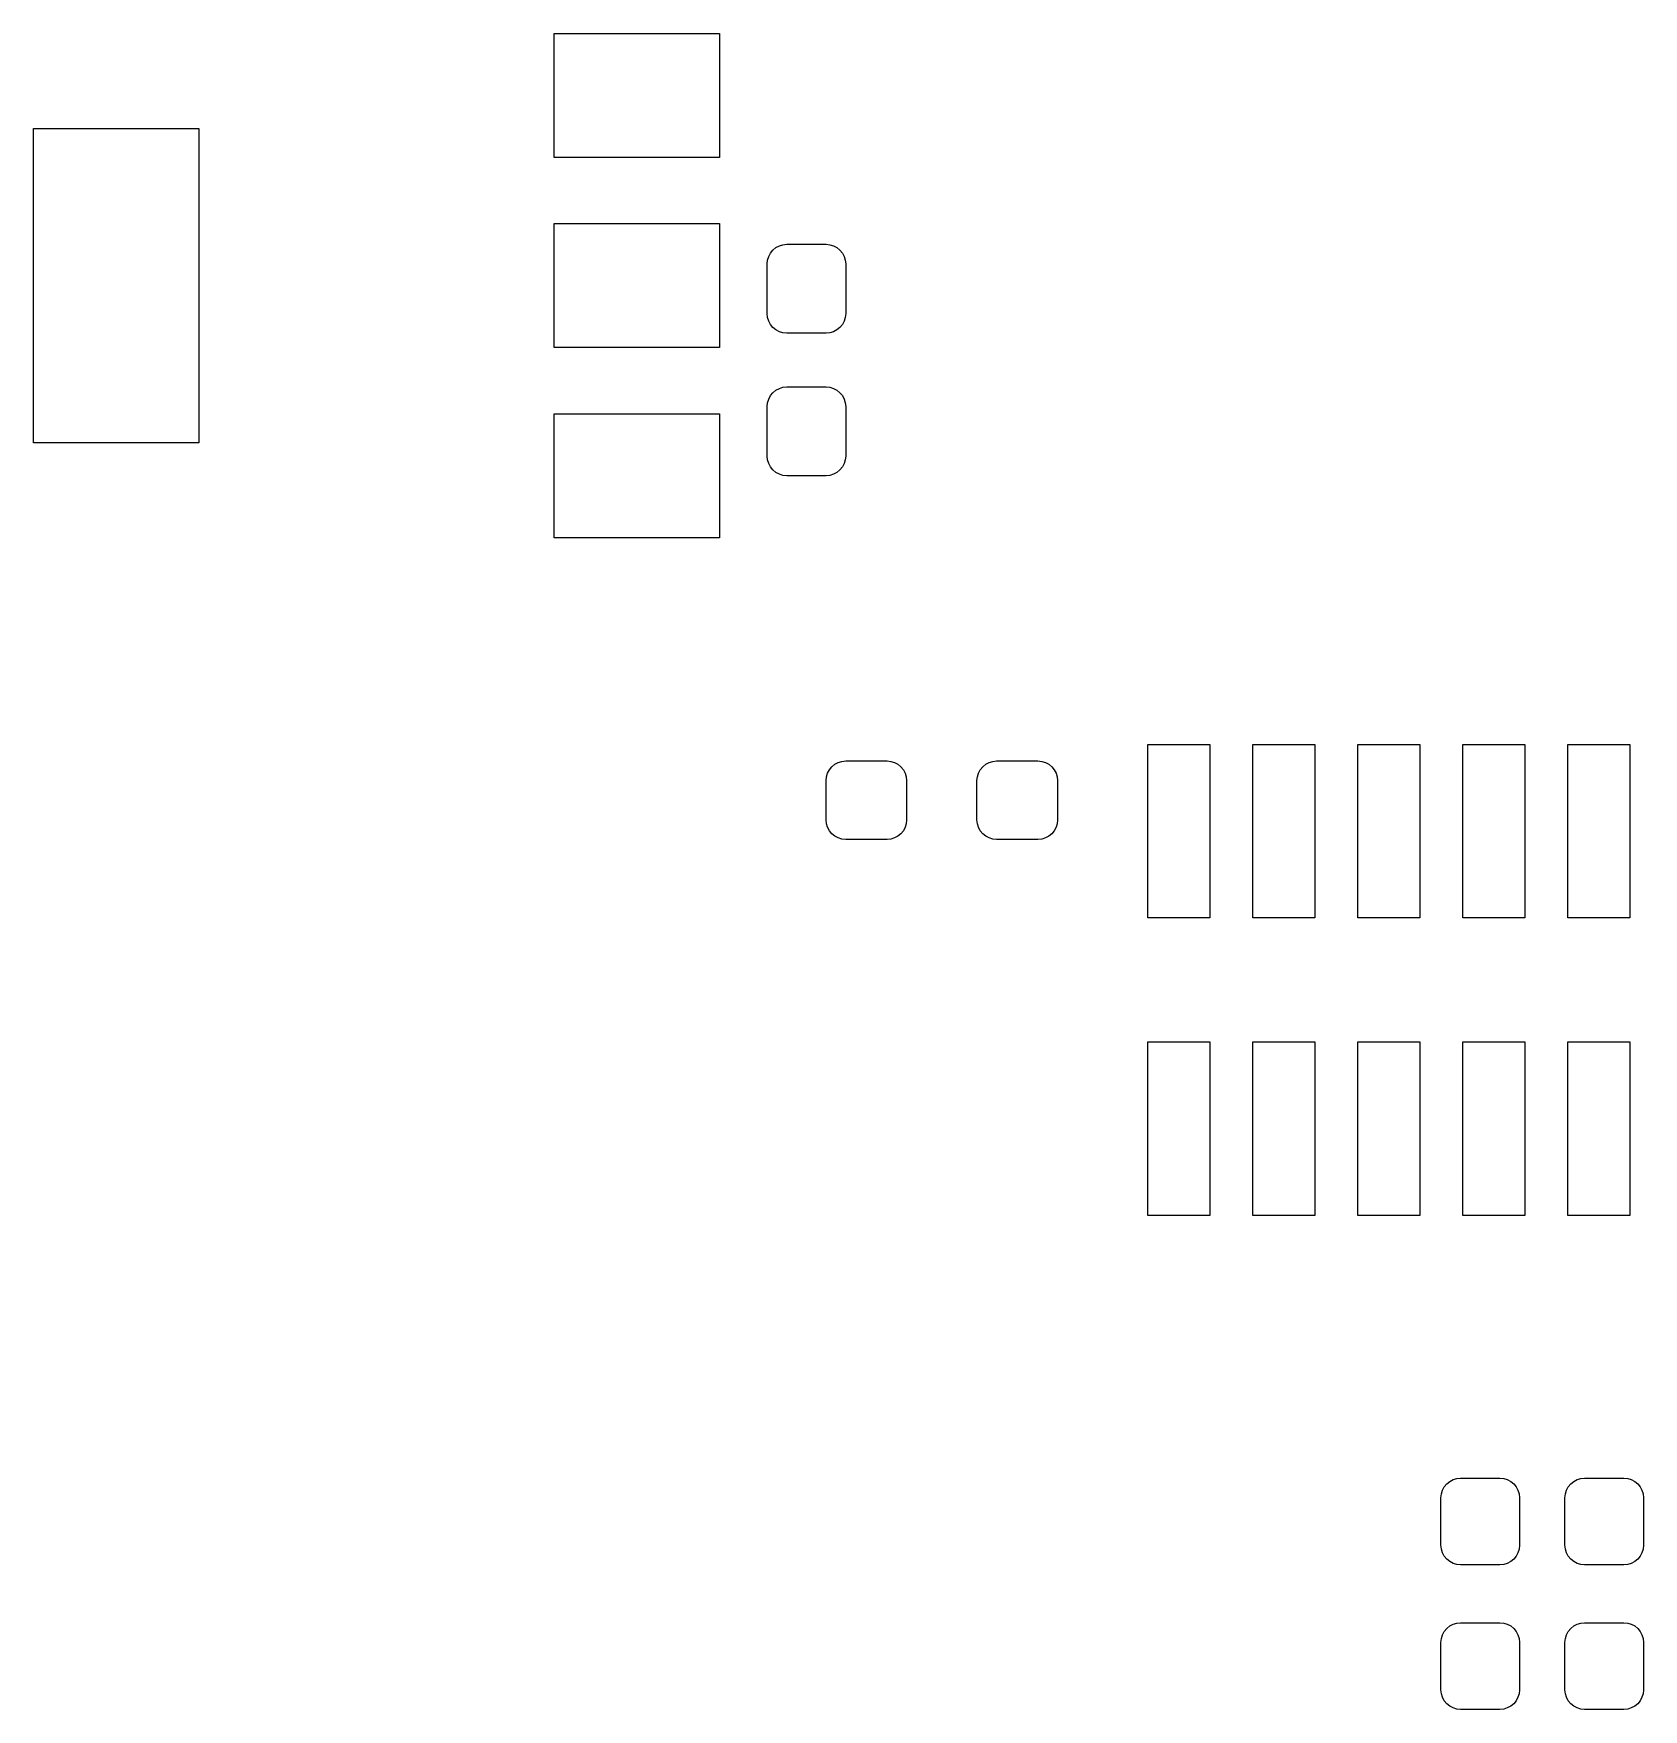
# Model space of a CAD drawing. Extents: x 116.2 to 159.4, y -138 to -93.9.
# Drawn here: x 120.5 to 139.97, y -138.03 to -117.75 of the extents above; entities that cross this region are included whole.
import ezdxf

# ---------------------------------------------------------------- set-up
doc = ezdxf.new("R2010")
doc.units = 0
doc.layers.add('BLACK', color=7, linetype='CONTINUOUS')

msp = doc.modelspace()

# ---------------------------------------------------------------- linework, layer by layer
at = {"layer": 'BLACK', "linetype": 'CONTINUOUS'}
for p, q in [((126.8, -119.25), (126.8, -117.75)), ((126.8, -117.75), (128.8, -117.75)), ((128.8, -117.75), (128.8, -119.25)), ((120.5, -122.7), (120.5, -118.9)), ((120.5, -118.9), (122.5, -118.9)), ((122.5, -118.9), (122.5, -122.7)), ((128.8, -119.25), (126.8, -119.25)), ((126.8, -121.55), (126.8, -120.05)), ((126.8, -120.05), (128.8, -120.05)), ((128.8, -120.05), (128.8, -121.55)), ((129.393, -120.447), (129.415, -120.406)), ((129.415, -120.406), (129.445, -120.37)), ((129.445, -120.37), (129.481, -120.34)), ((129.481, -120.34), (129.522, -120.318)), ((129.522, -120.318), (129.566, -120.305)), ((129.566, -120.305), (129.612, -120.3)), ((129.612, -120.3), (130.088, -120.3)), ((130.088, -120.3), (130.134, -120.305)), ((130.134, -120.305), (130.178, -120.318)), ((130.178, -120.318), (130.219, -120.34)), ((130.219, -120.34), (130.255, -120.37)), ((130.255, -120.37), (130.285, -120.406)), ((130.285, -120.406), (130.307, -120.447)), ((129.375, -120.537), (129.38, -120.491)), ((129.375, -121.137), (129.375, -120.537)), ((129.38, -120.491), (129.393, -120.447)), ((130.307, -120.447), (130.32, -120.491)), ((130.32, -120.491), (130.325, -120.537)), ((130.325, -120.537), (130.325, -121.137)), ((129.38, -121.184), (129.375, -121.137)), ((129.393, -121.228), (129.38, -121.184)), ((129.415, -121.269), (129.393, -121.228)), ((130.307, -121.228), (130.285, -121.269)), ((130.32, -121.184), (130.307, -121.228)), ((130.325, -121.137), (130.32, -121.184)), ((129.445, -121.305), (129.415, -121.269)), ((129.481, -121.335), (129.445, -121.305)), ((129.522, -121.357), (129.481, -121.335)), ((129.566, -121.37), (129.522, -121.357)), ((129.612, -121.375), (129.566, -121.37)), ((130.088, -121.375), (129.612, -121.375)), ((130.134, -121.37), (130.088, -121.375)), ((130.178, -121.357), (130.134, -121.37)), ((130.219, -121.335), (130.178, -121.357)), ((130.255, -121.305), (130.219, -121.335)), ((130.285, -121.269), (130.255, -121.305)), ((128.8, -121.55), (126.8, -121.55)), ((129.481, -122.065), (129.522, -122.043)), ((129.522, -122.043), (129.566, -122.03)), ((129.566, -122.03), (129.612, -122.025)), ((129.612, -122.025), (130.088, -122.025)), ((130.088, -122.025), (130.134, -122.03)), ((130.134, -122.03), (130.178, -122.043)), ((130.178, -122.043), (130.219, -122.065)), ((129.375, -122.262), (129.38, -122.216)), ((129.38, -122.216), (129.393, -122.172)), ((129.393, -122.172), (129.415, -122.131)), ((129.415, -122.131), (129.445, -122.095)), ((129.445, -122.095), (129.481, -122.065)), ((130.219, -122.065), (130.255, -122.095)), ((130.255, -122.095), (130.285, -122.131)), ((130.285, -122.131), (130.307, -122.172)), ((130.307, -122.172), (130.32, -122.216)), ((130.32, -122.216), (130.325, -122.262)), ((126.8, -123.85), (126.8, -122.35)), ((126.8, -122.35), (128.8, -122.35)), ((128.8, -122.35), (128.8, -123.85)), ((129.375, -122.862), (129.375, -122.262)), ((130.325, -122.262), (130.325, -122.862)), ((122.5, -122.7), (120.5, -122.7)), ((129.38, -122.909), (129.375, -122.862)), ((130.325, -122.862), (130.32, -122.909)), ((129.393, -122.953), (129.38, -122.909)), ((129.415, -122.994), (129.393, -122.953)), ((129.445, -123.03), (129.415, -122.994)), ((129.481, -123.06), (129.445, -123.03)), ((129.522, -123.082), (129.481, -123.06)), ((130.219, -123.06), (130.178, -123.082)), ((130.255, -123.03), (130.219, -123.06)), ((130.285, -122.994), (130.255, -123.03)), ((130.307, -122.953), (130.285, -122.994)), ((130.32, -122.909), (130.307, -122.953)), ((129.566, -123.095), (129.522, -123.082)), ((129.612, -123.1), (129.566, -123.095)), ((130.088, -123.1), (129.612, -123.1)), ((130.134, -123.095), (130.088, -123.1)), ((130.178, -123.082), (130.134, -123.095)), ((128.8, -123.85), (126.8, -123.85)), ((133.98, -128.45), (133.98, -126.35)), ((133.98, -126.35), (134.73, -126.35)), ((134.73, -126.35), (134.73, -128.45)), ((135.25, -128.45), (135.25, -126.35)), ((135.25, -126.35), (136, -126.35)), ((136, -126.35), (136, -128.45)), ((136.52, -128.45), (136.52, -126.35)), ((136.52, -126.35), (137.27, -126.35)), ((137.27, -126.35), (137.27, -128.45)), ((137.79, -128.45), (137.79, -126.35)), ((137.79, -126.35), (138.54, -126.35)), ((138.54, -126.35), (138.54, -128.45)), ((139.06, -128.45), (139.06, -126.35)), ((139.06, -126.35), (139.81, -126.35)), ((139.81, -126.35), (139.81, -128.45)), ((130.092, -126.741), (130.106, -126.697)), ((130.106, -126.697), (130.128, -126.656)), ((130.128, -126.656), (130.157, -126.62)), ((130.157, -126.62), (130.193, -126.59)), ((130.193, -126.59), (130.234, -126.568)), ((130.234, -126.568), (130.279, -126.555)), ((130.279, -126.555), (130.325, -126.55)), ((130.325, -126.55), (130.825, -126.55)), ((130.825, -126.55), (130.871, -126.555)), ((130.871, -126.555), (130.916, -126.568)), ((130.916, -126.568), (130.957, -126.59)), ((130.957, -126.59), (130.993, -126.62)), ((130.993, -126.62), (131.022, -126.656)), ((131.022, -126.656), (131.044, -126.697)), ((131.044, -126.697), (131.058, -126.741)), ((131.917, -126.741), (131.931, -126.697)), ((131.931, -126.697), (131.953, -126.656)), ((131.953, -126.656), (131.982, -126.62)), ((131.982, -126.62), (132.018, -126.59)), ((132.018, -126.59), (132.059, -126.568)), ((132.059, -126.568), (132.104, -126.555)), ((132.104, -126.555), (132.15, -126.55)), ((132.15, -126.55), (132.65, -126.55)), ((132.65, -126.55), (132.696, -126.555)), ((132.696, -126.555), (132.741, -126.568)), ((132.741, -126.568), (132.782, -126.59)), ((132.782, -126.59), (132.818, -126.62)), ((132.818, -126.62), (132.847, -126.656)), ((132.847, -126.656), (132.869, -126.697)), ((132.869, -126.697), (132.883, -126.741)), ((130.088, -126.787), (130.092, -126.741)), ((130.088, -127.262), (130.088, -126.787)), ((131.058, -126.741), (131.062, -126.787)), ((131.062, -126.787), (131.062, -127.262)), ((131.912, -126.787), (131.917, -126.741)), ((131.912, -127.262), (131.912, -126.787)), ((132.883, -126.741), (132.887, -126.787)), ((132.887, -126.787), (132.887, -127.262)), ((130.092, -127.309), (130.088, -127.262)), ((130.106, -127.353), (130.092, -127.309)), ((131.058, -127.309), (131.044, -127.353)), ((131.062, -127.262), (131.058, -127.309)), ((131.917, -127.309), (131.912, -127.262)), ((131.931, -127.353), (131.917, -127.309)), ((132.883, -127.309), (132.869, -127.353)), ((132.887, -127.262), (132.883, -127.309)), ((130.128, -127.394), (130.106, -127.353)), ((130.157, -127.43), (130.128, -127.394)), ((130.193, -127.46), (130.157, -127.43)), ((130.234, -127.482), (130.193, -127.46)), ((130.279, -127.495), (130.234, -127.482)), ((130.325, -127.5), (130.279, -127.495)), ((130.825, -127.5), (130.325, -127.5)), ((130.871, -127.495), (130.825, -127.5)), ((130.916, -127.482), (130.871, -127.495)), ((130.957, -127.46), (130.916, -127.482)), ((130.993, -127.43), (130.957, -127.46)), ((131.022, -127.394), (130.993, -127.43)), ((131.044, -127.353), (131.022, -127.394)), ((131.953, -127.394), (131.931, -127.353)), ((131.982, -127.43), (131.953, -127.394)), ((132.018, -127.46), (131.982, -127.43)), ((132.059, -127.482), (132.018, -127.46)), ((132.104, -127.495), (132.059, -127.482)), ((132.15, -127.5), (132.104, -127.495)), ((132.65, -127.5), (132.15, -127.5)), ((132.696, -127.495), (132.65, -127.5)), ((132.741, -127.482), (132.696, -127.495)), ((132.782, -127.46), (132.741, -127.482)), ((132.818, -127.43), (132.782, -127.46)), ((132.847, -127.394), (132.818, -127.43)), ((132.869, -127.353), (132.847, -127.394)), ((134.73, -128.45), (133.98, -128.45)), ((136, -128.45), (135.25, -128.45)), ((137.27, -128.45), (136.52, -128.45)), ((138.54, -128.45), (137.79, -128.45)), ((139.81, -128.45), (139.06, -128.45)), ((133.98, -132.05), (133.98, -129.95)), ((133.98, -129.95), (134.73, -129.95)), ((134.73, -129.95), (134.73, -132.05)), ((135.25, -132.05), (135.25, -129.95)), ((135.25, -129.95), (136, -129.95)), ((136, -129.95), (136, -132.05)), ((136.52, -132.05), (136.52, -129.95)), ((136.52, -129.95), (137.27, -129.95)), ((137.27, -129.95), (137.27, -132.05)), ((137.79, -132.05), (137.79, -129.95)), ((137.79, -129.95), (138.54, -129.95)), ((138.54, -129.95), (138.54, -132.05)), ((139.06, -132.05), (139.06, -129.95)), ((139.06, -129.95), (139.81, -129.95)), ((139.81, -129.95), (139.81, -132.05)), ((134.73, -132.05), (133.98, -132.05)), ((136, -132.05), (135.25, -132.05)), ((137.27, -132.05), (136.52, -132.05)), ((138.54, -132.05), (137.79, -132.05)), ((139.81, -132.05), (139.06, -132.05)), ((137.672, -135.243), (137.716, -135.23)), ((137.716, -135.23), (137.762, -135.225)), ((137.762, -135.225), (138.237, -135.225)), ((138.237, -135.225), (138.284, -135.23)), ((138.284, -135.23), (138.328, -135.243)), ((139.172, -135.243), (139.216, -135.23)), ((139.216, -135.23), (139.262, -135.225)), ((139.262, -135.225), (139.737, -135.225)), ((139.737, -135.225), (139.784, -135.23)), ((139.784, -135.23), (139.828, -135.243)), ((137.525, -135.463), (137.53, -135.416)), ((137.53, -135.416), (137.543, -135.372)), ((137.543, -135.372), (137.565, -135.331)), ((137.565, -135.331), (137.595, -135.295)), ((137.595, -135.295), (137.631, -135.265)), ((137.631, -135.265), (137.672, -135.243)), ((138.328, -135.243), (138.369, -135.265)), ((138.369, -135.265), (138.405, -135.295)), ((138.405, -135.295), (138.435, -135.331)), ((138.435, -135.331), (138.457, -135.372)), ((138.457, -135.372), (138.47, -135.416)), ((138.47, -135.416), (138.475, -135.463)), ((139.025, -135.463), (139.03, -135.416)), ((139.03, -135.416), (139.043, -135.372)), ((139.043, -135.372), (139.065, -135.331)), ((139.065, -135.331), (139.095, -135.295)), ((139.095, -135.295), (139.131, -135.265)), ((139.131, -135.265), (139.172, -135.243)), ((139.828, -135.243), (139.869, -135.265)), ((139.869, -135.265), (139.905, -135.295)), ((139.905, -135.295), (139.935, -135.331)), ((139.935, -135.331), (139.957, -135.372)), ((139.957, -135.372), (139.97, -135.416)), ((139.97, -135.416), (139.975, -135.463)), ((137.525, -136.037), (137.525, -135.463)), ((138.475, -135.463), (138.475, -136.037)), ((139.025, -136.037), (139.025, -135.463)), ((139.975, -135.463), (139.975, -136.037)), ((137.53, -136.084), (137.525, -136.037)), ((138.475, -136.037), (138.47, -136.084)), ((139.03, -136.084), (139.025, -136.037)), ((139.975, -136.037), (139.97, -136.084)), ((137.543, -136.128), (137.53, -136.084)), ((137.565, -136.169), (137.543, -136.128)), ((137.595, -136.205), (137.565, -136.169)), ((137.631, -136.235), (137.595, -136.205)), ((137.672, -136.257), (137.631, -136.235)), ((138.369, -136.235), (138.328, -136.257)), ((138.405, -136.205), (138.369, -136.235)), ((138.435, -136.169), (138.405, -136.205)), ((138.457, -136.128), (138.435, -136.169)), ((138.47, -136.084), (138.457, -136.128)), ((139.043, -136.128), (139.03, -136.084)), ((139.065, -136.169), (139.043, -136.128)), ((139.095, -136.205), (139.065, -136.169)), ((139.131, -136.235), (139.095, -136.205)), ((139.172, -136.257), (139.131, -136.235)), ((139.869, -136.235), (139.828, -136.257)), ((139.905, -136.205), (139.869, -136.235)), ((139.935, -136.169), (139.905, -136.205)), ((139.957, -136.128), (139.935, -136.169)), ((139.97, -136.084), (139.957, -136.128)), ((137.716, -136.27), (137.672, -136.257)), ((137.762, -136.275), (137.716, -136.27)), ((138.237, -136.275), (137.762, -136.275)), ((138.284, -136.27), (138.237, -136.275)), ((138.328, -136.257), (138.284, -136.27)), ((139.216, -136.27), (139.172, -136.257)), ((139.262, -136.275), (139.216, -136.27)), ((139.737, -136.275), (139.262, -136.275)), ((139.784, -136.27), (139.737, -136.275)), ((139.828, -136.257), (139.784, -136.27)), ((137.565, -137.081), (137.595, -137.045)), ((137.595, -137.045), (137.631, -137.015)), ((137.631, -137.015), (137.672, -136.993)), ((137.672, -136.993), (137.716, -136.98)), ((137.716, -136.98), (137.762, -136.975)), ((137.762, -136.975), (138.237, -136.975)), ((138.237, -136.975), (138.284, -136.98)), ((138.284, -136.98), (138.328, -136.993)), ((138.328, -136.993), (138.369, -137.015)), ((138.369, -137.015), (138.405, -137.045)), ((138.405, -137.045), (138.435, -137.081)), ((139.065, -137.081), (139.095, -137.045)), ((139.095, -137.045), (139.131, -137.015)), ((139.131, -137.015), (139.172, -136.993)), ((139.172, -136.993), (139.216, -136.98)), ((139.216, -136.98), (139.262, -136.975)), ((139.262, -136.975), (139.737, -136.975)), ((139.737, -136.975), (139.784, -136.98)), ((139.784, -136.98), (139.828, -136.993)), ((139.828, -136.993), (139.869, -137.015)), ((139.869, -137.015), (139.905, -137.045)), ((139.905, -137.045), (139.935, -137.081)), ((137.525, -137.213), (137.53, -137.166)), ((137.525, -137.787), (137.525, -137.213)), ((137.53, -137.166), (137.543, -137.122)), ((137.543, -137.122), (137.565, -137.081)), ((138.435, -137.081), (138.457, -137.122)), ((138.457, -137.122), (138.47, -137.166)), ((138.47, -137.166), (138.475, -137.213)), ((138.475, -137.213), (138.475, -137.787)), ((139.025, -137.213), (139.03, -137.166)), ((139.025, -137.787), (139.025, -137.213)), ((139.03, -137.166), (139.043, -137.122)), ((139.043, -137.122), (139.065, -137.081)), ((139.935, -137.081), (139.957, -137.122)), ((139.957, -137.122), (139.97, -137.166)), ((139.97, -137.166), (139.975, -137.213)), ((139.975, -137.213), (139.975, -137.787)), ((137.53, -137.834), (137.525, -137.787)), ((137.543, -137.878), (137.53, -137.834)), ((138.47, -137.834), (138.457, -137.878)), ((138.475, -137.787), (138.47, -137.834)), ((139.03, -137.834), (139.025, -137.787)), ((139.043, -137.878), (139.03, -137.834)), ((139.97, -137.834), (139.957, -137.878)), ((139.975, -137.787), (139.97, -137.834)), ((137.565, -137.919), (137.543, -137.878)), ((137.595, -137.955), (137.565, -137.919)), ((137.631, -137.985), (137.595, -137.955)), ((137.672, -138.007), (137.631, -137.985)), ((137.716, -138.02), (137.672, -138.007)), ((137.762, -138.025), (137.716, -138.02)), ((138.237, -138.025), (137.762, -138.025)), ((138.284, -138.02), (138.237, -138.025)), ((138.328, -138.007), (138.284, -138.02)), ((138.369, -137.985), (138.328, -138.007)), ((138.405, -137.955), (138.369, -137.985)), ((138.435, -137.919), (138.405, -137.955)), ((138.457, -137.878), (138.435, -137.919)), ((139.065, -137.919), (139.043, -137.878)), ((139.095, -137.955), (139.065, -137.919)), ((139.131, -137.985), (139.095, -137.955)), ((139.172, -138.007), (139.131, -137.985)), ((139.216, -138.02), (139.172, -138.007)), ((139.262, -138.025), (139.216, -138.02)), ((139.737, -138.025), (139.262, -138.025)), ((139.784, -138.02), (139.737, -138.025)), ((139.828, -138.007), (139.784, -138.02)), ((139.869, -137.985), (139.828, -138.007)), ((139.905, -137.955), (139.869, -137.985)), ((139.935, -137.919), (139.905, -137.955)), ((139.957, -137.878), (139.935, -137.919))]:
    msp.add_line(p, q, dxfattribs=at)

doc.saveas('drawing.dxf')
